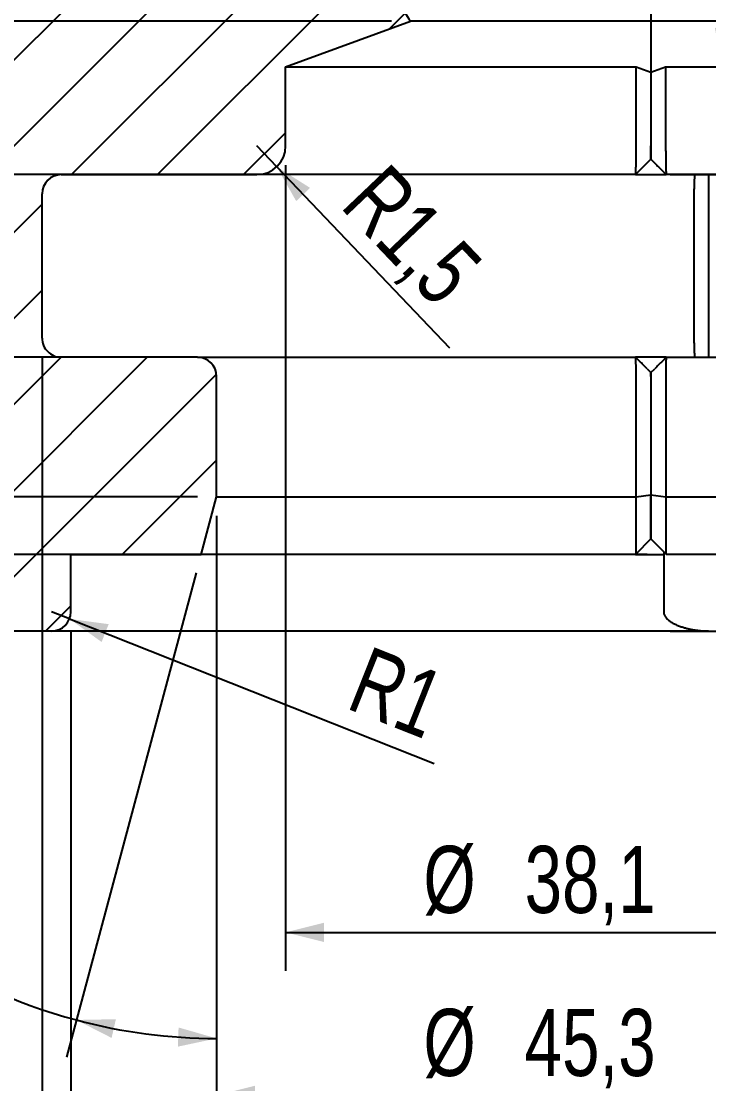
# Model space of a CAD drawing. Header units: millimetres. Extents: x 8 to 586, y 8 to 412.
# Drawn here: x 262.6 to 298.4, y 289.6 to 345 of the extents above; entities that cross this region are included whole.
import ezdxf

# ---------------------------------------------------------------- set-up
doc = ezdxf.new("R2010")
doc.units = ezdxf.units.MM
doc.layers.add('DIMENSIONS', color=2, linetype='Continuous')
doc.layers.add('HATCH', color=3, linetype='Continuous')
doc.layers.add('OUTLINE', color=7, linetype='Continuous', lineweight=25)
doc.styles.add('SLDTEXTSTYLE1', font='TXT', dxfattribs={"width": 0.75})
doc.dimstyles.new('SLDDIMSTYLE11', dxfattribs={"dimtxt": 3.5, "dimasz": 2, "dimexe": 0, "dimexo": 0.0625, "dimgap": 0.875, "dimtad": 1, "dimrnd": 1e-09, "dimzin": 12, "dimdsep": 46, "dimtxsty": 'SLDTEXTSTYLE1', "dimsah": 1, "dimcen": 0.09, "dimadec": 0, "dimazin": 3, "dimtol": 1, "dimtp": 0.03, "dimtfac": 1, "dimtofl": 0, "dimtmove": 0, "dimatfit": 3, "dimfxl": 0, "dimfrac": 2, "dimtolj": 1, "dimarcsym": 0})
doc.dimstyles.new('SLDDIMSTYLE12', dxfattribs={"dimtxt": 3.5, "dimasz": 1, "dimexe": 0, "dimexo": 0.0625, "dimgap": 0.875, "dimtad": 1, "dimrnd": 1e-09, "dimzin": 12, "dimdsep": 46, "dimtxsty": 'SLDTEXTSTYLE1', "dimblk1": 'DOT', "dimsah": 1, "dimcen": 0.09, "dimadec": 0, "dimazin": 3, "dimtfac": 1, "dimtmove": 0, "dimatfit": 0, "dimldrblk": 'DOT', "dimfxl": 0, "dimfrac": 2, "dimtolj": 1, "dimtzin": 12, "dimarcsym": 0})
doc.dimstyles.new('SLDDIMSTYLE13', dxfattribs={"dimtxt": 3.5, "dimasz": 2, "dimexe": 0, "dimexo": 0.0625, "dimgap": 0.875, "dimtad": 1, "dimdec": 1, "dimrnd": 1e-09, "dimzin": 12, "dimdsep": 46, "dimtxsty": 'SLDTEXTSTYLE1', "dimsah": 1, "dimcen": 0.09, "dimadec": 0, "dimazin": 3, "dimtol": 1, "dimtp": 0.05, "dimtm": 0.05, "dimtfac": 1, "dimtofl": 0, "dimtmove": 0, "dimatfit": 3, "dimfxl": 0, "dimfrac": 2, "dimtolj": 1, "dimarcsym": 0})
doc.dimstyles.new('SLDDIMSTYLE14', dxfattribs={"dimtxt": 3.5, "dimasz": 2, "dimexe": 0, "dimexo": 0.0625, "dimgap": 0.875, "dimtad": 1, "dimdec": 1, "dimrnd": 1e-09, "dimzin": 12, "dimdsep": 46, "dimtxsty": 'SLDTEXTSTYLE1', "dimsah": 1, "dimcen": 0.09, "dimadec": 0, "dimazin": 3, "dimtol": 1, "dimtp": 0.03, "dimtfac": 1, "dimtofl": 0, "dimtmove": 0, "dimatfit": 3, "dimfxl": 0, "dimfrac": 2, "dimtolj": 1, "dimarcsym": 0})
doc.dimstyles.new('SLDDIMSTYLE15', dxfattribs={"dimtxt": 3.5, "dimasz": 2, "dimexe": 0, "dimexo": 0.0625, "dimgap": 0.875, "dimtad": 1, "dimrnd": 1e-09, "dimzin": 12, "dimdsep": 46, "dimtxsty": 'SLDTEXTSTYLE1', "dimblk2": 'DOT', "dimsah": 1, "dimcen": 0.09, "dimadec": 0, "dimazin": 3, "dimtfac": 1, "dimtmove": 0, "dimatfit": 0, "dimfxl": 0, "dimfrac": 2, "dimtolj": 1, "dimtzin": 12, "dimarcsym": 0})
doc.dimstyles.new('SLDDIMSTYLE16', dxfattribs={"dimtxt": 3.5, "dimasz": 2, "dimexe": 0, "dimexo": 0.0625, "dimgap": 0.875, "dimtad": 1, "dimdec": 1, "dimrnd": 1e-09, "dimzin": 12, "dimdsep": 46, "dimtxsty": 'SLDTEXTSTYLE1', "dimsah": 1, "dimcen": 0.09, "dimadec": 0, "dimazin": 3, "dimtfac": 1, "dimtofl": 0, "dimtmove": 0, "dimatfit": 3, "dimfxl": 0, "dimfrac": 2, "dimtolj": 1, "dimtzin": 12, "dimarcsym": 0})
doc.dimstyles.new('SLDDIMSTYLE17', dxfattribs={"dimtxt": 3.5, "dimasz": 2, "dimexe": 0, "dimexo": 0.0625, "dimgap": 0.875, "dimtad": 1, "dimrnd": 1e-09, "dimzin": 12, "dimdsep": 46, "dimtxsty": 'SLDTEXTSTYLE1', "dimsah": 1, "dimcen": 0.09, "dimadec": 0, "dimazin": 3, "dimtol": 1, "dimtm": 0.05, "dimtfac": 1, "dimtofl": 0, "dimtmove": 0, "dimatfit": 3, "dimfxl": 0, "dimfrac": 2, "dimtolj": 1, "dimarcsym": 0})
doc.dimstyles.new('SLDDIMSTYLE18', dxfattribs={"dimtxt": 3.5, "dimasz": 2, "dimexe": 0, "dimexo": 0.0625, "dimgap": 0.875, "dimtad": 1, "dimrnd": 1e-09, "dimzin": 12, "dimdsep": 46, "dimtxsty": 'SLDTEXTSTYLE1', "dimsah": 1, "dimcen": 0, "dimadec": 0, "dimazin": 3, "dimtfac": 1, "dimtofl": 0, "dimtmove": 0, "dimatfit": 3, "dimfxl": 0, "dimfrac": 2, "dimtolj": 1, "dimtzin": 12, "dimarcsym": 0})
doc.dimstyles.new('SLDDIMSTYLE2', dxfattribs={"dimtxt": 3.5, "dimasz": 2, "dimexe": 0, "dimexo": 0.0625, "dimgap": 0.875, "dimtad": 1, "dimdec": 1, "dimrnd": 1e-09, "dimzin": 12, "dimdsep": 46, "dimtxsty": 'SLDTEXTSTYLE1', "dimsah": 1, "dimcen": 0.09, "dimadec": 0, "dimazin": 3, "dimtfac": 1, "dimtdec": 1, "dimtofl": 0, "dimtmove": 0, "dimatfit": 3, "dimfxl": 0, "dimfrac": 2, "dimtolj": 1, "dimtzin": 12, "dimarcsym": 0})
doc.dimstyles.new('SLDDIMSTYLE6', dxfattribs={"dimtxt": 3.5, "dimasz": 2, "dimexe": 0, "dimexo": 0.0625, "dimgap": 0.875, "dimtad": 1, "dimdec": 4, "dimzin": 12, "dimdsep": 46, "dimtxsty": 'SLDTEXTSTYLE1', "dimsah": 1, "dimcen": 0.09, "dimazin": 3, "dimtfac": 1, "dimtofl": 0, "dimtmove": 0, "dimatfit": 3, "dimfxl": 0, "dimfrac": 2, "dimtolj": 1, "dimtzin": 12, "dimarcsym": 0})

# ---------------------------------------------------------------- blocks, each defined once
blk = doc.blocks.new('_D_12')
at = {"layer": 'DIMENSIONS'}
for p, q in [((294.4029050064756, 337.0265909954416), (234.500493148147, 337.0265909954416)), ((236.500493148147, 337.0265909954416), (236.500493148147, 327.5065909954416)), ((264.641033174937, 327.5065909954416), (234.500493148147, 327.5065909954416)), ((236.500493148147, 327.5065909954416), (236.500493148147, 303.9771874309426))]:
    blk.add_line(p, q, dxfattribs=at)
for points in [[(236.500493148147, 337.0265909954416), (236.000493148147, 335.0265909954416), (237.000493148147, 335.0265909954416)], [(236.500493148147, 327.5065909954416), (237.000493148147, 329.5065909954416), (236.000493148147, 329.5065909954416)]]:
    blk.add_solid(points, dxfattribs=at)
at = {"layer": 'DIMENSIONS', "attachment_point": 1, "rotation": 90.00000000000041, "style": 'SLDTEXTSTYLE1'}
for s, insert, char_height in [('0,03', (229.0344828130501, 317.5517555931516), 2.5), ('0', (233.0006018812123, 317.5517555931517), 2.5), ('+', (229.0344828130502, 315.5335813049721), 2.5), ('9,52', (231.9887562335682, 305.5646874309428), 3.5)]:
    blk.add_mtext(s, dxfattribs=dict(at, insert=insert, char_height=char_height))
blk = doc.blocks.new('_Dot')
at = {"color": 0, "linetype": 'ByBlock', "lineweight": -2}
blk.add_line((-0.5, 0), (-1, 0), dxfattribs=at)
at = {"color": 0, "linetype": 'ByBlock', "const_width": 0.5}
blk.add_lwpolyline([(-0.25, 0, 1), (0.25, 0, 1)], format="xyb", close=True, dxfattribs=at)
blk = doc.blocks.new('_D_13')
at = {"layer": 'DIMENSIONS'}
for p, q in [((244.500493148147, 317.2265909954416), (244.500493148147, 321.2265909954416)), ((294.4029050064756, 317.2265909954416), (242.500493148147, 317.2265909954416)), ((244.500493148147, 317.2265909954416), (244.500493148147, 313.2265909954416)), ((294.4029050064756, 313.2265909954416), (242.500493148147, 313.2265909954416)), ((244.500493148147, 313.2265909954416), (244.500493148147, 309.2265909954416))]:
    blk.add_line(p, q, dxfattribs=at)
blk.add_solid([(244.500493148147, 313.2265909954416), (244.000493148147, 311.2265909954416), (245.000493148147, 311.2265909954416)], dxfattribs=at)
at = {"layer": 'DIMENSIONS', "rotation": 270.0000000000004}
blk.add_blockref('_Dot', (244.500493148147, 317.2265909954416, -30.25000000000068), dxfattribs=at)
at = {"layer": 'DIMENSIONS', "insert": (239.988756233568, 313.9347376736126), "char_height": 3.5, "attachment_point": 1, "rotation": 90.00000000000041, "style": 'SLDTEXTSTYLE1'}
blk.add_mtext('4', dxfattribs=at)
blk = doc.blocks.new('_D_14')
at = {"layer": 'DIMENSIONS'}
for p, q in [((296.4029050064759, 337.0265909954416), (350.4721497392954, 337.0265909954416)), ((348.4721497392954, 337.0265909954416), (348.4721497392954, 313.2265909954416)), ((296.4029050064768, 313.2265909954416), (350.4721497392954, 313.2265909954416))]:
    blk.add_line(p, q, dxfattribs=at)
for points in [[(348.4721497392954, 337.0265909954416), (347.9721497392954, 335.0265909954416), (348.9721497392954, 335.0265909954416)], [(348.4721497392954, 313.2265909954416), (348.9721497392954, 315.2265909954416), (347.9721497392954, 315.2265909954416)]]:
    blk.add_solid(points, dxfattribs=at)
at = {"layer": 'DIMENSIONS', "attachment_point": 1, "rotation": 90.00000000000041, "style": 'SLDTEXTSTYLE1'}
for s, insert, char_height in [('±0,05', (344.9722584723607, 326.3334296494539), 2.5), ('23,8', (343.9604128247166, 315.9949067849154), 3.5)]:
    blk.add_mtext(s, dxfattribs=dict(at, insert=insert, char_height=char_height))
blk = doc.blocks.new('_D_15')
at = {"layer": 'DIMENSIONS'}
for p, q in [((272.7529050064758, 319.2265909954416), (272.7529050064758, 289.9817669845234)), ((271.6902383840799, 316.2606651691525), (264.9249685366761, 291.0123343717279))]:
    blk.add_line(p, q, dxfattribs=at)
for radius, start, end in [(28.24482401091822, 214.2605817291945, 255.0000000000008), (28.24482401091819, 255.0000000000008, 270.0000000000008)]:
    blk.add_arc((272.7529050064758, 320.2265909954416), radius, start, end, dxfattribs=at)
for points in [[(265.4426066268812, 292.9441860243061), (267.2792825613906, 292.0079053443849), (267.5038057125877, 292.9823740994389)], [(272.7529050064758, 291.9817669845234), (270.7718233776085, 292.5521314116792), (270.7364850152844, 291.5527560066645)]]:
    blk.add_solid(points, dxfattribs=at)
at = {"layer": 'DIMENSIONS', "insert": (253.3609253361511, 306.0988530478186), "char_height": 3.5, "attachment_point": 1, "rotation": 314.50836555574904, "style": 'SLDTEXTSTYLE1'}
blk.add_mtext('15°', dxfattribs=at)
blk = doc.blocks.new('_D_16')
at = {"layer": 'DIMENSIONS'}
for p, q in [((276.3529050064757, 337.5265909954416), (276.3529050064757, 295.5118741256862)), ((314.4529050064757, 337.5265909954416), (314.4529050064756, 295.5118741256862)), ((276.3529050064757, 297.5118741256862), (314.4529050064756, 297.5118741256862))]:
    blk.add_line(p, q, dxfattribs=at)
for points in [[(276.3529050064757, 297.5118741256862), (278.3529050064757, 297.0118741256862), (278.3529050064757, 298.0118741256862)], [(314.4529050064756, 297.5118741256862), (312.4529050064756, 298.0118741256862), (312.4529050064756, 297.0118741256862)]]:
    blk.add_solid(points, dxfattribs=at)
at = {"layer": 'DIMENSIONS', "attachment_point": 1, "style": 'SLDTEXTSTYLE1'}
for s, insert, char_height in [('0,03', (300.8031845578168, 304.9778844607831), 2.5), ('+', (298.7850102696373, 304.9778844607831), 2.5), ('%%c', (283.5378144111386, 302.0236112148881), 3.5), ('38,1', (288.816116395608, 302.0236110402652), 3.5), ('0', (300.8031845578168, 301.0117653926209), 2.5)]:
    blk.add_mtext(s, dxfattribs=dict(at, insert=insert, char_height=char_height))
blk = doc.blocks.new('_D_17')
at = {"layer": 'DIMENSIONS'}
for p, q in [((272.7529050064758, 319.2265909954416), (272.7529050064758, 287.0118741256907)), ((318.0529050064758, 319.2265909954416), (318.0529050064758, 287.0118741256907)), ((272.7529050064758, 289.0118741256907), (318.0529050064758, 289.0118741256907))]:
    blk.add_line(p, q, dxfattribs=at)
for points in [[(272.7529050064758, 289.0118741256907), (274.7529050064758, 288.5118741256907), (274.7529050064758, 289.5118741256907)], [(318.0529050064758, 289.0118741256907), (316.0529050064758, 289.5118741256907), (316.0529050064758, 288.5118741256907)]]:
    blk.add_solid(points, dxfattribs=at)
at = {"layer": 'DIMENSIONS', "attachment_point": 1, "style": 'SLDTEXTSTYLE1'}
for s, insert, char_height in [('0,03', (300.8031845578131, 296.4778844607876), 2.5), ('+', (298.7850102696336, 296.4778844607876), 2.5), ('%%c', (283.5378144111349, 293.5236112148926), 3.5), ('45,3', (288.8161163956043, 293.5236110402697), 3.5), ('0', (300.8031845578131, 292.5117653926255), 2.5)]:
    blk.add_mtext(s, dxfattribs=dict(at, insert=insert, char_height=char_height))
blk = doc.blocks.new('_D_18')
at = {"layer": 'DIMENSIONS'}
for p, q in [((265.1529050064757, 313.2265909954416), (265.1529050064757, 279.0118741256907)), ((325.6529050064757, 313.2265909954416), (325.6529050064758, 279.0118741256908)), ((265.1529050064757, 281.0118741256907), (325.6529050064758, 281.0118741256908))]:
    blk.add_line(p, q, dxfattribs=at)
for points in [[(265.1529050064757, 281.0118741256907), (267.1529050064757, 280.5118741256907), (267.1529050064757, 281.5118741256907)], [(325.6529050064758, 281.0118741256908), (323.6529050064758, 281.5118741256908), (323.6529050064758, 280.5118741256908)]]:
    blk.add_solid(points, dxfattribs=at)
at = {"layer": 'DIMENSIONS', "char_height": 3.5, "attachment_point": 1, "style": 'SLDTEXTSTYLE1'}
for s, insert in [('%%c', (288.2394951704101, 285.5236112148927)), ('60,5', (293.5177971548795, 285.5236110402697))]:
    blk.add_mtext(s, dxfattribs=dict(at, insert=insert))
blk = doc.blocks.new('_D_19')
at = {"layer": 'DIMENSIONS'}
for p, q in [((263.6529050064757, 327.5065909954416), (263.6529050064757, 271.0118741256907)), ((327.1529050064757, 327.5065909954416), (327.1529050064757, 271.0118741256907)), ((263.6529050064757, 273.0118741256907), (327.1529050064757, 273.0118741256907))]:
    blk.add_line(p, q, dxfattribs=at)
for points in [[(263.6529050064757, 273.0118741256907), (265.6529050064757, 272.5118741256907), (265.6529050064757, 273.5118741256907)], [(327.1529050064757, 273.0118741256907), (325.1529050064757, 273.5118741256907), (325.1529050064757, 272.5118741256907)]]:
    blk.add_solid(points, dxfattribs=at)
at = {"layer": 'DIMENSIONS', "char_height": 3.5, "attachment_point": 1, "style": 'SLDTEXTSTYLE1'}
for s, insert in [('%%c', (288.2394951704101, 277.5236112148926)), ('63,5', (293.5177971548795, 277.5236110402696))]:
    blk.add_mtext(s, dxfattribs=dict(at, insert=insert))
blk = doc.blocks.new('_D_20')
at = {"layer": 'DIMENSIONS'}
blk.add_line((307.0001090476177, 345.3686111387673), (298.1543544104837, 348.5882025263063), dxfattribs=at)
for radius, start, end in [(15.3445552678287, 123.669023512665, 160.0000000000001), (15.34455526782875, 160.0000000000001, 180)]:
    blk.add_arc((314.4529050064757, 342.6560152476835), radius, start, end, dxfattribs=at)
for points in [[(300.0337396520555, 347.9041622396549), (298.9929078457449, 346.1246484996202), (299.9527768770919, 345.8441998543017)], [(299.108349738647, 342.6560152476835), (299.7368182467393, 344.6194376001936), (298.7389173151943, 344.6841966213535)]]:
    blk.add_solid(points, dxfattribs=at)
at = {"layer": 'DIMENSIONS', "insert": (296.6270693285224, 352.0843954661676), "char_height": 3.5, "attachment_point": 1, "rotation": 52.075457456324095, "style": 'SLDTEXTSTYLE1'}
blk.add_mtext('20°', dxfattribs=at)
blk = doc.blocks.new('_D_21')
at = {"layer": 'DIMENSIONS'}
for p, q in [((244.5004931481471, 320.2265909954416), (244.5004931481471, 324.2265909954416)), ((271.7529050064758, 320.2265909954416), (242.5004931481471, 320.2265909954416)), ((244.5004931481471, 320.2265909954416), (244.5004931481471, 317.2265909954416)), ((295.2029050064756, 317.2265909954416), (242.5004931481471, 317.2265909954416)), ((244.5004931481471, 317.2265909954416), (244.5004931481471, 313.2265909954416))]:
    blk.add_line(p, q, dxfattribs=at)
blk.add_solid([(244.5004931481471, 320.2265909954416), (245.0004931481471, 322.2265909954416), (244.0004931481471, 322.2265909954416)], dxfattribs=at)
at = {"layer": 'DIMENSIONS', "rotation": 90.0000000000004}
blk.add_blockref('_Dot', (244.5004931481471, 317.2265909954416, -2.175721977484092), dxfattribs=at)
at = {"layer": 'DIMENSIONS', "insert": (239.9887562335683, 317.4347376736123), "char_height": 3.5, "attachment_point": 1, "rotation": 90.00000000000041, "style": 'SLDTEXTSTYLE1'}
blk.add_mtext('3', dxfattribs=at)
blk = doc.blocks.new('_D_22')
at = {"layer": 'DIMENSIONS'}
for p, q in [((281.8660083445478, 345.0265909954416), (234.4325852887732, 345.0265909954416)), ((236.4325852887732, 337.0265909954416), (236.4325852887732, 345.0265909954416)), ((263.6529050064757, 337.0265909954416), (234.4325852887732, 337.0265909954416))]:
    blk.add_line(p, q, dxfattribs=at)
for points in [[(236.4325852887732, 345.0265909954416), (235.9325852887732, 343.0265909954416), (236.9325852887732, 343.0265909954416)], [(236.4325852887732, 337.0265909954416), (236.9325852887732, 339.0265909954416), (235.9325852887732, 339.0265909954416)]]:
    blk.add_solid(points, dxfattribs=at)
at = {"layer": 'DIMENSIONS', "insert": (231.9208483741943, 339.7347376736124), "char_height": 3.5, "attachment_point": 1, "rotation": 90, "style": 'SLDTEXTSTYLE1'}
blk.add_mtext('8', dxfattribs=at)
blk = doc.blocks.new('_D_23')
at = {"layer": 'DIMENSIONS'}
for p, q in [((273.9029050064757, 364.0265909954416), (240.9029050064756, 364.0265909954416)), ((242.9029050064756, 345.0265909954416), (242.9029050064756, 364.0265909954416)), ((281.8660083445478, 345.0265909954416), (240.9029050064756, 345.0265909954416))]:
    blk.add_line(p, q, dxfattribs=at)
for points in [[(242.9029050064756, 364.0265909954416), (242.4029050064756, 362.0265909954416), (243.4029050064756, 362.0265909954416)], [(242.9029050064756, 345.0265909954416), (243.4029050064756, 347.0265909954416), (242.4029050064756, 347.0265909954416)]]:
    blk.add_solid(points, dxfattribs=at)
at = {"layer": 'DIMENSIONS', "attachment_point": 1, "rotation": 89.99999999999999, "style": 'SLDTEXTSTYLE1'}
for s, insert, char_height in [('0,05', (239.4030137395409, 355.3490154993243), 2.5), ('0', (235.4368946713787, 355.3490154993243), 2.5), ('-', (239.4030137395409, 353.7873330144236), 2.5), ('19', (238.3911680918967, 347.2393554475556), 3.5)]:
    blk.add_mtext(s, dxfattribs=dict(at, insert=insert, char_height=char_height))
blk = doc.blocks.new('_D_24')
at = {"layer": 'DIMENSIONS'}
for p, q in [((281.8660083445478, 345.0265909954416), (224.9029050064755, 345.0265909954416)), ((226.9029050064755, 327.5065909954416), (226.9029050064755, 345.0265909954416)), ((263.6529050064757, 327.5065909954416), (224.9029050064755, 327.5065909954416)), ((226.9029050064755, 327.5065909954416), (226.9029050064755, 304.09223811526))]:
    blk.add_line(p, q, dxfattribs=at)
for points in [[(226.9029050064755, 345.0265909954416), (226.4029050064755, 343.0265909954416), (227.4029050064755, 343.0265909954416)], [(226.9029050064755, 327.5065909954416), (227.4029050064755, 329.5065909954416), (226.4029050064755, 329.5065909954416)]]:
    blk.add_solid(points, dxfattribs=at)
at = {"layer": 'DIMENSIONS', "attachment_point": 1, "rotation": 90, "style": 'SLDTEXTSTYLE1'}
for s, insert, char_height in [('0,03', (219.4368946713786, 320.2542092110322), 2.5), ('0', (223.4030137395408, 320.2542092110322), 2.5), ('+', (219.4368946713786, 318.2360349228527), 2.5), ('17,52', (222.3911680918966, 305.67973811526), 3.5)]:
    blk.add_mtext(s, dxfattribs=dict(at, insert=insert, char_height=char_height))
blk = doc.blocks.new('_D_25')
at = {"layer": 'DIMENSIONS'}
for q in [(264.1529050064757, 314.2265909954416), (284.1074154027974, 306.3169249213102)]:
    blk.add_line((265.0825360510299, 313.8580993116805), q, dxfattribs=at)
blk.add_solid([(265.0825360510299, 313.8580993116805), (266.7575522982577, 312.6563004218811), (267.1260439820188, 313.5859314664353)], dxfattribs=at)
at = {"layer": 'DIMENSIONS', "insert": (280.7204024749119, 312.4811527545449), "char_height": 3.5, "attachment_point": 1, "rotation": 338.3773744479472, "style": 'SLDTEXTSTYLE1'}
blk.add_mtext('R1', dxfattribs=at)
blk = doc.blocks.new('_D_26')
at = {"layer": 'DIMENSIONS'}
for q in [(274.8529050064757, 338.5265909954416), (284.8905814553083, 327.9901035541921)]:
    blk.add_line((275.8875459329335, 337.4405347568892), q, dxfattribs=at)
blk.add_solid([(275.8875459329335, 337.4405347568892), (276.9050484220264, 335.6475794633334), (277.6290859143947, 336.3373400809719)], dxfattribs=at)
at = {"layer": 'DIMENSIONS', "insert": (281.673028998226, 337.7685546751628), "char_height": 3.5, "attachment_point": 1, "rotation": 313.6111626667603, "style": 'SLDTEXTSTYLE1'}
blk.add_mtext('R1,5', dxfattribs=at)

msp = doc.modelspace()

# ---------------------------------------------------------------- hatches: boundary and pattern name
at = {"layer": 'HATCH'}
h = msp.add_hatch(dxfattribs=at)
h.set_pattern_fill('ANSI31', color=256, angle=2.8e-322, style=0)
h.set_pattern_definition([(45, (0, 0), (-2.245064030267288, 2.245064030267288), [])])
edge = h.paths.add_edge_path(flags=0)
edge.add_line((253.4029050064757, 331.1765909954416), (253.4029050064757, 323.7265909954416))
edge.add_arc((254.4029050064757, 323.7265909954416), 1, 180, 270.0000000000008)
edge.add_line((254.4029050064757, 322.7265909954416), (257.7029050064758, 322.7265909954416))
edge.add_line((257.7029050064758, 322.7265909954416), (257.7029050064758, 314.2265909954416))
edge.add_arc((258.7029050064758, 314.2265909954416), 1, 180, 270.0000000000008)
edge.add_line((258.7029050064758, 313.2265909954416), (264.1529050064757, 313.2265909954416))
edge.add_arc((264.1529050064757, 314.2265909954416), 1, 270.0000000000008, 360.0000000000008)
edge.add_line((265.1529050064757, 314.2265909954416), (265.1529050064757, 317.2265909954416))
edge.add_line((265.1529050064757, 317.2265909954416), (271.9490574291823, 317.2265909954416))
edge.add_line((271.9490574291823, 317.2265909954416), (272.7529050064758, 320.2265909954416))
edge.add_line((272.7529050064758, 320.2265909954416), (272.7529050064758, 326.5065909954416))
edge.add_arc((271.7529050064758, 326.5065909954416), 1, 0, 90)
edge.add_line((271.7529050064758, 327.5065909954416), (264.6529050064757, 327.5065909954416))
edge.add_arc((264.6529050064757, 328.5065909954416), 1, 180, 270, ccw=False)
edge.add_line((263.6529050064757, 328.5065909954416), (263.6529050064757, 336.0265909954416))
edge.add_arc((264.6529050064757, 336.0265909954416), 1, 89.9999999999992, 180, ccw=False)
edge.add_line((264.6529050064757, 337.0265909954416), (274.8529050064757, 337.0265909954416))
edge.add_arc((274.8529050064757, 338.5265909954416), 1.5, 270.0000000000008, 360.0000000000008)
edge.add_line((276.3529050064757, 338.5265909954416), (276.3529050064757, 342.6560152476835))
edge.add_line((276.3529050064757, 342.6560152476835), (282.8660083445478, 345.0265909954416))
edge.add_arc((286.1029050064757, 347.3765909954416), 3.999999999999998, 180, 215.9798005974737, ccw=False)
edge.add_line((282.1029050064757, 347.3765909954416), (282.1029050064757, 347.612904904327))
edge.add_arc((282.6029050064757, 347.612904904327), 0.4999999999999989, 127.11726346717569, 180, ccw=False)
edge.add_arc((280.8529050064757, 349.9253711202963), 2.4, 307.1172634671813, 383.4555883986677)
edge.add_arc((305.9888123374731, 360.8316153247654), 25.00000000000001, 182.005822579353, 203.455588398666, ccw=False)
edge.add_arc((283.0029050064757, 360.0265909954416), 2.000000000000005, 113.13239639929671, 182.0058225793539, ccw=False)
edge.add_arc((281.9029050064757, 362.6014696333584), 0.7999999999999988, 293.1323963992969, 360.0000000000008)
edge.add_line((282.7029050064757, 362.6014696333584), (282.7029050064757, 364.0265909954416))
edge.add_line((282.7029050064757, 364.0265909954416), (274.9029050064757, 364.0265909954416))
edge.add_line((274.9029050064757, 364.0265909954416), (271.8029050064757, 360.9265909954416))
edge.add_line((271.8029050064757, 360.9265909954416), (251.9029050064757, 360.9265909954416))
edge.add_arc((251.9029050064757, 359.9265909954416), 1, 90, 180)
edge.add_line((250.9029050064757, 359.9265909954416), (250.9029050064757, 356.8299230951206))
edge.add_arc((251.9029050064757, 356.8299230951206), 1, 180, 240.0000000000019)
edge.add_line((251.4029050064757, 355.9638976913362), (257.7029050064758, 352.3265909954416))
edge.add_line((257.7029050064758, 352.3265909954416), (257.7029050064758, 332.1765909954416))
edge.add_line((257.7029050064758, 332.1765909954416), (254.4029050064757, 332.1765909954416))
edge.add_arc((254.4029050064757, 331.1765909954416), 1, 90, 180)

# ---------------------------------------------------------------- linework, layer by layer
at = {"layer": 'OUTLINE'}
for p, q in [((295.4029050064757, 347.3765909954416), (295.4029050064757, 345.0265909954416)), ((276.3529050064757, 342.6560152476835), (282.8660083445478, 345.0265909954416)), ((295.4029050064757, 345.0265909954416), (282.8660083445478, 345.0265909954416)), ((295.4029050064757, 345.0265909954416), (295.4029050064757, 342.3707089750498)), ((307.9398016684037, 345.0265909954416), (295.4029050064757, 345.0265909954416)), ((276.3529050064757, 342.6560152476835), (294.6351468200778, 342.6560152476835)), ((276.3529050064757, 338.5265909954416), (276.3529050064757, 342.6560152476835)), ((294.6351468200778, 338.5265909954416), (294.6351468200778, 342.6560152476835)), ((294.6351468200778, 342.6560152476835), (295.4029050064757, 342.3707089750498)), ((295.4029050064757, 342.3707089750498), (296.1706631928737, 342.6560152476835)), ((296.1706631928737, 342.6560152476835), (296.1706631928737, 338.5265909954416)), ((296.1706631928737, 342.6560152476835), (314.4529050064758, 342.6560152476835)), ((295.4029050064757, 342.3707089750498), (295.4029050064757, 338.5265909954416)), ((264.6529050064757, 337.0265909954416), (274.8529050064757, 337.0265909954416)), ((294.6029050064757, 337.0265909954416), (274.8529050064757, 337.0265909954416)), ((294.6029050064757, 337.0265909954416), (296.2029050064758, 337.0265909954416)), ((315.9529050064758, 337.0265909954416), (296.2029050064757, 337.0265909954416)), ((297.7074146251866, 337.0112019711126), (297.7226515316345, 337.0265909954416)), ((263.6529050064757, 328.5065909954416), (263.6529050064757, 336.0265909954416)), ((297.6643174410066, 328.5065909954416), (297.6643174410066, 336.0265909954416)), ((298.4029050064757, 336.0265909954416), (298.4029050064757, 328.5065909954416)), ((271.7529050064758, 327.5065909954416), (264.6529050064757, 327.5065909954416)), ((271.7529050064758, 327.5065909954416), (294.6029050064757, 327.5065909954416)), ((296.2029050064758, 327.5065909954416), (294.6029050064757, 327.5065909954416)), ((296.2029050064758, 327.5065909954416), (319.0529050064758, 327.5065909954416)), ((297.7226515316345, 327.5065909954416), (297.7074146251866, 327.5219800197705)), ((272.7529050064758, 320.2265909954416), (272.7529050064758, 326.5065909954416)), ((294.63019711735, 320.2300618311001), (294.63019711735, 326.5065909954416)), ((295.2016241402466, 326.9078718616707), (295.4029050064757, 326.7065909954416)), ((295.4029050064757, 326.7065909954416), (295.6028502465009, 326.9065362354667)), ((295.4029050064757, 326.5065909954416), (295.4029050064757, 320.3319129935115)), ((296.1756128956015, 326.5065909954416), (296.1756128956015, 320.2300618311002)), ((294.63019711735, 320.2300618311001), (295.4029050065378, 320.3319129925363)), ((295.4029050064757, 320.3319129934455), (295.4029050064757, 318.026590995397)), ((295.4029050064757, 318.026590995397), (295.4029050064757, 320.3319129934456)), ((295.4029050064137, 320.3319129925363), (296.1756128956015, 320.2300618311002)), ((271.9490574291824, 317.2265909954416), (272.7529050064758, 320.2265909954416)), ((272.7529050064758, 320.2265909954416), (294.6292978419658, 320.2265909954416)), ((294.6284293229381, 317.2521153119578), (294.6292978418124, 320.2265909954446)), ((294.6292978419658, 320.2265909953612), (294.63019711735, 320.2300618311001)), ((296.1756128956015, 320.2300618311002), (296.1765121709858, 320.2265909953612)), ((296.1765121709858, 320.2265909954416), (318.0529050064758, 320.2265909954416)), ((296.1765121711391, 320.2265909954447), (296.1773806900134, 317.2521153119578)), ((294.628429322944, 317.2521153119099), (295.4029050064625, 318.0265909954284)), ((295.402905006489, 318.0265909954284), (296.1773806900075, 317.2521153119099)), ((265.1529050064757, 317.2265909954416), (271.9490574291824, 317.2265909954416)), ((265.1529050064757, 314.2265909954416), (265.1529050064757, 317.2265909954416)), ((294.6029050064757, 317.2265909954416), (271.9490574291824, 317.2265909954416)), ((294.6029050064757, 317.2265909954416), (294.628429322966, 317.2521153119318)), ((294.6029050064757, 317.2265909954416), (296.0695874646941, 317.2265909954416)), ((296.0695874646942, 317.3599085372232), (296.0695874646942, 314.2265909954416)), ((296.0695874646941, 317.2265909954416), (296.0695874646942, 314.2265909954416)), ((296.1773806899856, 317.2521153119318), (296.2029050064758, 317.2265909954416)), ((318.8567525837691, 317.2265909954416), (296.2029050064757, 317.2265909954416)), ((264.1529050064757, 313.2265909954416), (258.7029050064758, 313.2265909954416)), ((298.4029050064757, 313.2265909954416), (264.1529050064757, 313.2265909954416)), ((298.4029050064757, 313.2265909954416), (298.4029050064757, 313.2266847410364))]:
    msp.add_line(p, q, dxfattribs=at)
at = {"layer": 'OUTLINE', "flags": 128}
msp.add_lwpolyline([(294.6035537486031, 337.0269160249142), (295.0028800135303, 337.4264556785962), (295.4024130165768, 337.8260990055426)], dxfattribs=at)
at = {"layer": 'OUTLINE'}
for centre, radius, start, end in [((286.1029050064757, 347.3765909954416), 4, 180, 215.9798005974745), ((274.8529050064757, 338.5265909954416), 1.5, 270.0000000000008, 0), ((264.6529050064757, 336.0265909954416), 1, 90, 180), ((264.6529050064757, 328.5065909954416), 1, 180, 270.0000000000008), ((271.7529050064758, 326.5065909954416), 1, 0, 90), ((264.1529050064757, 314.2265909954416), 1, 270.0000000000008, 4.969616689786745e-14)]:
    msp.add_arc(centre, radius, start, end, dxfattribs=at)
for points, knots in [([(294.6035563964613, 337.0280464129013), (294.604311557239, 337.0290921046175), (294.6059229111274, 337.0313233902758), (294.6082802833017, 337.0473815842963), (294.6103868081266, 337.0685482401094), (294.6120646986507, 337.0907761697512), (294.6131074880096, 337.1071152170431), (294.6137292318923, 337.1177267602968), (294.6140104118497, 337.1226685632191), (294.6142749740455, 337.1274444769029), (294.6145231482374, 337.1320338231342), (294.6147550820725, 337.1364173745298), (294.6156122115088, 337.1529162211084), (294.6170584986315, 337.1837851424633), (294.6190201538184, 337.2335494746761), (294.6208400461837, 337.2873057583168), (294.6225162118882, 337.3441542401293), (294.6240507941437, 337.4032603875103), (294.6258101794785, 337.479475942804), (294.6277224921242, 337.5761162154607), (294.6296652329781, 337.6962868093576), (294.6313001317586, 337.8212083450902), (294.6326690511916, 337.9527350100234), (294.6337673601408, 338.0906425767064), (294.6345623471689, 338.2346269701799), (294.6350564551429, 338.3802978439619), (294.6351167779699, 338.4779553754807), (294.6351468200778, 338.5265909954416)], [0, 0, 0, 0, 0.04673997242192859, 0.09973324692726293, 0.1455444009640281, 0.1784758886490177, 0.2063374067963457, 0.212796970310852, 0.2189086726513107, 0.2246725136190716, 0.2300884930299379, 0.2351566107154199, 0.2398768665243725, 0.2862553635633226, 0.3309579375764535, 0.3739845405871779, 0.4153351272891685, 0.4550096552945084, 0.4930080854638099, 0.5587552635941981, 0.6228407235473578, 0.6852645073496811, 0.746026662142843, 0.810267904577078, 0.8740104198636035, 0.9372543904884534, 1, 1, 1, 1]), ([(295.4029050064757, 338.5265909954416), (295.4029050064757, 338.4959547991505), (295.4029050064757, 338.4347148973174), (295.4029050064757, 338.3444154575074), (295.4029050064757, 338.257420480829), (295.4029050064757, 338.1751002978505), (295.4029050064757, 338.0988609179428), (295.4029050064757, 338.0299329929596), (295.4029050064757, 337.9694717127632), (295.4029050064757, 337.9185283367265), (295.4029050064757, 337.8779649168763), (295.4029050064757, 337.848654994876), (295.4029050064757, 337.8300219164047), (295.4029050064757, 337.827733646837), (295.4029050064757, 337.8265909954416)], [0, 0, 0, 0, 0.0835560448529536, 0.1670234756210215, 0.2505619697502579, 0.3336917197231375, 0.4169726825315319, 0.5002259180234461, 0.5834768988282975, 0.6667786803307727, 0.750002501758623, 0.8331835914843161, 0.9166999357688695, 0.9999999999999999, 0.9999999999999999, 0.9999999999999999, 0.9999999999999999]), ([(295.4029050064757, 337.8265909954416), (295.4029050064757, 337.8277595440152), (295.4029050064757, 337.8300955321262), (295.4029050064757, 337.8487082429965), (295.4029050064757, 337.878137457333), (295.4029050064757, 337.9188262283309), (295.4029050064757, 337.9697570147971), (295.4029050064757, 338.0302877238142), (295.4029050064757, 338.0992823400614), (295.4029050064757, 338.1755631841424), (295.4029050064757, 338.2578512650565), (295.4029050064757, 338.3447948168699), (295.4029050064757, 338.4348808483578), (295.4029050064757, 338.4960474202334), (295.4029050064757, 338.5265909954416)], [0, 0, 0, 0, 0.0835482071891131, 0.1670171211591898, 0.2505624065032418, 0.3336880858876179, 0.4169697079341346, 0.500226590963322, 0.5834812873382129, 0.6667821091257702, 0.7500021764840377, 0.8331864405288805, 0.9167015194211917, 1, 1, 1, 1]), ([(296.1706631928737, 338.5265909954416), (296.170682295681, 338.4877947736542), (296.1707206211626, 338.4099588904369), (296.1710341361975, 338.2935466843422), (296.1715389500718, 338.1778398943482), (296.172253253438, 338.0635876455678), (296.1731021821722, 337.9597514086788), (296.1740375858877, 337.8659451508222), (296.1750235745373, 337.7814908343503), (296.1761455401329, 337.6986209224417), (296.1774045088872, 337.6178574624745), (296.1787994919611, 337.5397475108242), (296.1805590912358, 337.4535437694439), (296.1827855607577, 337.3607243605952), (296.1847959739597, 337.2926988950606), (296.1861780159741, 337.2519235102492), (296.1867942396882, 337.2346029429173), (296.1874258999796, 337.2177181318312), (296.1880728689094, 337.2013019972586), (296.188734929769, 337.1853887464018), (296.1894119226643, 337.1700130142867), (296.1901032386693, 337.1552098701439), (296.1909417429055, 337.1383628664649), (296.1920308937522, 337.1181280036194), (296.1934914444111, 337.0942892143854), (296.1953176744186, 337.0696297115396), (296.1975197941246, 337.0474563288748), (296.1998820988532, 337.0313382246895), (296.2014967728243, 337.0290986518523), (296.2022536202721, 337.028048895049)], [0, 0, 0, 0, 0.05005517396853282, 0.100424435574782, 0.1511078802784031, 0.2021056028398647, 0.2534176979102503, 0.2937670405388068, 0.3348546379227685, 0.3766805218712876, 0.4192447232199555, 0.4625472721011804, 0.5065881981878873, 0.5713442864532089, 0.6408144312320091, 0.6550213557536129, 0.6694104094825849, 0.6839815931125562, 0.6987349073355178, 0.7136703528425697, 0.7287879303245812, 0.7440876404727609, 0.7595694839791285, 0.7839131134511412, 0.8154449871630128, 0.8541641529247723, 0.9000694416227415, 0.9531594678382209, 0.9999999999999999, 0.9999999999999999, 0.9999999999999999, 0.9999999999999999]), ([(295.4033764416943, 337.8261195602229), (295.5365631608356, 337.6929046696024), (295.8028856164955, 337.4265258817675), (296.0691497098186, 337.1601023018067), (296.2022562707551, 337.0269160128169)], [0, 0, 0, 0, 0.5000957159665977, 1, 1, 1, 1]), ([(297.7074146820838, 337.0112023456221), (297.6354651686642, 337.015978183779), (297.5005187885407, 337.0249356046245), (297.3653187433184, 337.0260641553684), (297.3022034584221, 337.0265909954416)], [0, 0, 0, 0, 0.5331711258492621, 1, 1, 1, 1]), ([(297.6643174410066, 336.0265909954416), (297.6643835635763, 336.0652177864768), (297.6645161173306, 336.1426516519417), (297.665563696742, 336.2574891536906), (297.6670781397287, 336.3595540766457), (297.6689393330872, 336.4487427010031), (297.6709598412639, 336.5258180375548), (297.6733467871048, 336.5999919997482), (297.6758637300627, 336.6644944472255), (297.6784294277297, 336.7200987230099), (297.6809624297676, 336.7677766496538), (297.6837240932869, 336.8128550488366), (297.686715403519, 336.8548849577128), (297.6904363361601, 336.8994591124236), (297.6951306647989, 336.9440977719683), (297.7009513004768, 336.9856550916383), (297.7052102845101, 337.0024893317326), (297.707414637326, 337.0112023497351)], [0, 0, 0, 0, 0.08275976206954311, 0.1659057900039003, 0.2494541157387632, 0.3107371856758295, 0.3727918929407263, 0.435623731707247, 0.4992378910534853, 0.5472432498517605, 0.5962659394745361, 0.6463076489912815, 0.6973699070564635, 0.7494540910151515, 0.8268836089544087, 0.910398911786549, 1, 1, 1, 1]), ([(298.4029050064757, 337.0265909954416), (298.4029050064757, 336.9976674408418), (298.4029050064757, 336.9168001444299), (298.4029050064757, 336.771207556934), (298.4029050064757, 336.5935526100999), (298.4029050064757, 336.4084019316566), (298.4029050064757, 336.2187850924725), (298.4029050064757, 336.0906597636454), (298.4029050064757, 336.0265909954416)], [0, 0, 0, 0, 0.1002145780531725, 0.2801896966098369, 0.4603722037144981, 0.6399185969135555, 0.8199421444607596, 1, 1, 1, 1]), ([(297.707414637326, 327.5219796411481), (297.7060679306529, 327.5269293520458), (297.7034285523452, 327.5366301724503), (297.6996800147785, 327.5575653982958), (297.6961819394876, 327.5819697751958), (297.6929429675584, 327.6096099110811), (297.6890462337907, 327.6490265191987), (297.6846818516011, 327.7042383209168), (297.6800730954731, 327.7794120940867), (297.6759890494799, 327.8637635366372), (297.6724752577072, 327.956732276702), (297.6695355702379, 328.0577515719353), (297.6672153944249, 328.1644027483181), (297.6655629866724, 328.2756765859353), (297.6645159447476, 328.3905165274863), (297.6643835102414, 328.4679572083414), (297.6643174410066, 328.5065909954416)], [0, 0, 0, 0, 0.05450383069181263, 0.1068207585888144, 0.15695085188309, 0.2048943068932113, 0.2506514682125199, 0.3368321567839681, 0.4202104101379555, 0.5007931321299954, 0.5853904187022839, 0.6686319405084451, 0.7505303364629262, 0.834068500059956, 0.9172197071214337, 1, 1, 1, 1]), ([(298.4029050064757, 328.5065909954416), (298.4029050064757, 328.4426039923112), (298.4029050064757, 328.3146437517241), (298.4029050064757, 328.1250099630413), (298.4029050064757, 327.9399336836996), (298.4029050064757, 327.7622833082485), (298.4029050064757, 327.6166439157748), (298.4029050064757, 327.5356462590864), (298.4029050064757, 327.5065909954416)], [0, 0, 0, 0, 0.1798316978689162, 0.3596247081235026, 0.5396250340369578, 0.719351528533144, 0.8993265279097044, 1, 1, 1, 1]), ([(295.2016624375334, 326.9079101589576), (295.1354789946656, 326.9741171071552), (294.9361145410726, 327.1735523658775), (294.7367917213592, 327.3729923624712), (294.6036385232257, 327.506223838026)], [0, 0, 0, 0, 0.3319721328199662, 1, 1, 1, 1]), ([(294.63019711735, 326.5065909954416), (294.6301565183794, 326.5481257272429), (294.6300745056482, 326.6320287610204), (294.6293988131209, 326.7571418597245), (294.6283899823227, 326.8700407727291), (294.6271289374401, 326.9697009723051), (294.6260473375324, 327.0367595478278), (294.6251819226686, 327.0830240083156), (294.6246321730422, 327.1103900872105), (294.6240548705094, 327.1371836391501), (294.6234504105625, 327.1633645690445), (294.6228194292598, 327.1888921714888), (294.6217844610551, 327.2279814568721), (294.6201878189866, 327.2813517621665), (294.61780724581, 327.346204821444), (294.6151668503057, 327.4018261579425), (294.6123557103951, 327.4464484598462), (294.6094691747661, 327.4790101873224), (294.6065217636469, 327.5006712142376), (294.6045432367025, 327.5035522832148), (294.6036391844156, 327.5048687358438)], [0, 0, 0, 0, 0.08070567302738074, 0.163031046942735, 0.2469760483046569, 0.3110179137120576, 0.3759716202465587, 0.3978337768092915, 0.4197973633861073, 0.4418623806341486, 0.4640288292082524, 0.4862967097613775, 0.5086660229449752, 0.5696689812140019, 0.6401945192386305, 0.7202388392756874, 0.7865386424181989, 0.8581942389657192, 0.9352044090598344, 1, 1, 1, 1]), ([(296.2021714994879, 327.506223846656), (296.0690184294433, 327.372992568968), (295.8692495305903, 327.1731063355704), (295.669441168501, 326.9732269680467), (295.6028121801057, 326.9065743018621)], [0, 0, 0, 0, 0.6665355358568198, 1, 1, 1, 1]), ([(296.2021708343936, 327.5048704606035), (296.2012679278706, 327.5035569703128), (296.1992916001414, 327.5006819359459), (296.1963471823054, 327.4790625749778), (296.1934633308487, 327.446569608939), (296.1912838837987, 327.412000585029), (296.1897058390043, 327.3816537308946), (296.1886261887468, 327.3584302439749), (296.187624004757, 327.3345744428737), (296.1866968114442, 327.3103578477497), (296.1858417227222, 327.2860349042271), (296.1850554019226, 327.2618391714273), (296.1843344486631, 327.2379833373448), (296.1832049722326, 327.19807331461), (296.181740174512, 327.1389680295437), (296.1800859579948, 327.056750470704), (296.1786866224379, 326.9700930270146), (296.1774232945006, 326.8703552052143), (296.1764126619341, 326.7573653836653), (296.1757357318816, 326.632142084648), (296.1756535688925, 326.5481632082725), (296.1756128956015, 326.5065909954416)], [0, 0, 0, 0, 0.06471123288924763, 0.1416432384756622, 0.2132277385439418, 0.2794635175704456, 0.31058423584652, 0.3403662514725529, 0.3688095335126582, 0.395914052481724, 0.4216797803589883, 0.4461066906054023, 0.4691947581858829, 0.490943959598138, 0.5577797731200013, 0.6237028411930199, 0.6887131525033058, 0.7528106964020054, 0.8368284256824718, 0.9192248847773793, 1, 1, 1, 1]), ([(297.3022034584221, 327.5065909954412), (297.3697605255017, 327.5071951964757), (297.504962341616, 327.5084043827339), (297.6399013674493, 327.5174525993708), (297.7074146361302, 327.5219796416931)], [0, 0, 0, 0, 0.4996757367701908, 1, 1, 1, 1]), ([(295.4029050064757, 326.7065909954426), (295.4029050064757, 326.7058477034983), (295.4029050064757, 326.7043525105379), (295.4029050064757, 326.6924558695813), (295.4029050064757, 326.673910022451), (295.4029050064757, 326.6488399135726), (295.4029050064757, 326.6183819050039), (295.4029050064757, 326.5835759973316), (295.4029050064757, 326.5458529240445), (295.4029050064757, 326.519666099777), (295.4029050064757, 326.5065909954416)], [0, 0, 0, 0, 0.1245581369582918, 0.2505589505823425, 0.3756106170619893, 0.5002250935306265, 0.6254739222085477, 0.7500024033714124, 0.8751759806336795, 1, 1, 1, 1]), ([(295.4029050064757, 326.5065909954418), (295.4029050064757, 326.5196369024438), (295.4029050064757, 326.5458808988972), (295.4029050064757, 326.5837189517653), (295.4029050064757, 326.6185683216808), (295.4029050064757, 326.6490357222541), (295.4029050064757, 326.6740367801034), (295.4029050064757, 326.6924966601775), (295.4029050064757, 326.7043632092377), (295.4029050064757, 326.7058490888226), (295.4029050064757, 326.7065909954416)], [0, 0, 0, 0, 0.1245525043318818, 0.2505579321875914, 0.3756173327401883, 0.5002236233355626, 0.6254737785680402, 0.7500019360261491, 0.8751747986183948, 1, 1, 1, 1]), ([(296.0695874646942, 314.2265909954416), (296.0707490027474, 314.2040049121537), (296.0731115502116, 314.1580652258493), (296.0930338346787, 314.0862198069173), (296.1265670763365, 314.0131414131313), (296.1714113653599, 313.9459626480155), (296.220603626413, 313.8876541885818), (296.2886528499663, 313.819717949224), (296.3697112361476, 313.7545397951977), (296.4620596213434, 313.6923959651281), (296.5711096786947, 313.6277692447169), (296.7140600113126, 313.5564412573287), (296.892332843493, 313.4835544809825), (297.0672248371245, 313.4243127120679), (297.2360874422852, 313.3761829118531), (297.4523833665529, 313.3240133642518), (297.7278806522648, 313.2742718590805), (298.063530395341, 313.23576457147), (298.2896199882284, 313.2297156358724), (298.4029050064757, 313.2266847410364)], [0, 0, 0, 0, 0.02378104444240048, 0.04837021575392444, 0.07834871639911543, 0.1091782747641202, 0.134918877597762, 0.1608653129948458, 0.2137660453883453, 0.2485862600340152, 0.2834130230656147, 0.3537515364315135, 0.4255165068294818, 0.4975540925021176, 0.5595803900696775, 0.6216096478345129, 0.746335469412907, 0.8728982143350335, 1, 1, 1, 1]), ([(296.0695874646942, 314.2265909954416), (296.0707490026022, 314.2040049119012), (296.0731115497712, 314.1580652250834), (296.0930338366787, 314.0862198103948), (296.1265670668765, 314.0131413966824), (296.1714113990146, 313.9459627065336), (296.2206035234357, 313.8876540095272), (296.2886534111992, 313.8197189250841), (296.3696685722061, 313.7545641647448), (296.4620266459172, 313.6924378696436), (296.5710609815142, 313.627781779772), (296.7140616664306, 313.5564443440372), (296.8923326470827, 313.4835541710123), (297.0683237728263, 313.4239383450646), (297.2395283887964, 313.3752380913477), (297.4051514815162, 313.335532916563), (297.5724246428034, 313.3021779959846), (297.7988293153318, 313.2658259452647), (298.0856493664725, 313.2338757843671), (298.3168791322673, 313.2290228530539), (298.43275092806, 313.2265909954416)], [0, 0, 0, 0, 0.02351819870162423, 0.04783559225485399, 0.07748274827687124, 0.107971555497582, 0.1334276540977692, 0.1590873102472482, 0.2114033445116453, 0.2457849531239813, 0.2802803236040999, 0.3498414035525751, 0.4208131742720464, 0.4920545471199799, 0.5546753237827714, 0.6173987763519349, 0.6803936888857285, 0.7434660325082966, 0.8714479885713845, 1, 1, 1, 1])]:
    msp.add_open_spline(points, degree=3, knots=knots, dxfattribs=at)

# ---------------------------------------------------------------- dimensions: what is measured, and where the dimension line sits
at = {"layer": 'DIMENSIONS'}
for base, p1, p2, dimstyle, picture, middle in [((242.9029050064756, 364.0265909954416), (282.8660083445478, 345.0265909954416), (274.9029050064757, 364.0265909954416), 'SLDDIMSTYLE17', '_D_23', (242.9029050064756, 354.5265909954417)), ((226.9029050064755, 345.0265909954416), (264.6529050064757, 327.5065909954416), (282.8660083445478, 345.0265909954416), 'SLDDIMSTYLE11', '_D_24', (226.9029050064755, 316.1993791851478)), ((236.4325852887731, 345.0265909954416), (264.6529050064757, 337.0265909954416), (282.8660083445478, 345.0265909954416), 'SLDDIMSTYLE16', '_D_22', (236.4325852887731, 341.0265909954416)), ((236.500493148147, 327.5065909954416), (295.4029050064756, 337.0265909954416), (295.4029050064756, 327.5065909954416), 'SLDDIMSTYLE11', '_D_12', (236.500493148147, 314.7906270340487)), ((348.4721497392954, 313.2265909954416), (295.4029050064759, 337.0265909954416), (295.4029050064768, 313.2265909954416), 'SLDDIMSTYLE13', '_D_14', (348.4721497392954, 325.1265909954416)), ((244.5004931481471, 317.2265909954416), (272.7529050064758, 320.2265909954416), (296.2029050064756, 317.2265909954416), 'SLDDIMSTYLE15', '_D_21', (244.5004931481471, 318.7265909954416)), ((244.500493148147, 313.2265909954416), (295.4029050064756, 317.2265909954416), (295.4029050064756, 313.2265909954416), 'SLDDIMSTYLE12', '_D_13', (244.500493148147, 315.2265909954416))]:
    dim = msp.add_linear_dim(base=base, p1=p1, p2=p2, angle=90.0000000000002, dimstyle=dimstyle, dxfattribs=at)
    dim.commit()
    dim.dimension.update_dxf_attribs({"geometry": picture, "text_midpoint": middle, "dimtype": 160})
for base, line1, line2, picture, middle in [((299.3414680121936, 345.3205693070515), ((307.9398016684036, 345.0265909954416), (314.4529050064757, 342.6560152476835)), ((296.1706631928737, 342.6560152476835), (314.4529050064757, 342.6560152476835)), '_D_20', (302.3487993479206, 352.0871340876719)), ((269.0662156784052, 292.2234053694091), ((272.7529050064758, 326.5065909954416), (272.7529050064758, 320.2265909954416)), ((271.9490574291823, 317.2265909954416), (272.7529050064758, 320.2265909954416)), '_D_15', (252.6101623082298, 300.4265909954415))]:
    dim = msp.add_angular_dim_2l(base=base, line1=line1, line2=line2, dimstyle='SLDDIMSTYLE6', dxfattribs=at)
    dim.commit()
    dim.dimension.update_dxf_attribs({"geometry": picture, "text_midpoint": middle, "dimtype": 162})
for center, mpoint, picture, middle in [((274.8529050064757, 338.5265909954416), (275.8875459329335, 337.4405347568892), '_D_26', (281.9294428642242, 331.0984130795529)), ((264.1529050064757, 314.2265909954416), (265.0825360510299, 313.8580993116805), '_D_25', (281.7743231730435, 307.2417413529214))]:
    dim = msp.add_radius_dim(center=center, mpoint=mpoint, dimstyle='SLDDIMSTYLE18', dxfattribs=at)
    dim.commit()
    dim.dimension.update_dxf_attribs({"geometry": picture, "text_midpoint": middle, "dimtype": 164})
for base, p1, p2, dimstyle, picture, middle in [((314.4529050064756, 297.5118741256907), (276.3529050064757, 338.5265909954416), (314.4529050064757, 338.5265909954416), 'SLDDIMSTYLE14', '_D_16', (295.4029050064757, 297.5118741256907)), ((327.1529050064757, 273.0118741256907), (263.6529050064757, 328.5065909954416), (327.1529050064757, 328.5065909954416), 'SLDDIMSTYLE2', '_D_19', (295.4029050064757, 273.0118741256907)), ((318.0529050064758, 289.0118741256907), (272.7529050064758, 320.2265909954416), (318.0529050064758, 320.2265909954416), 'SLDDIMSTYLE14', '_D_17', (295.4029050064757, 289.0118741256907))]:
    dim = msp.add_linear_dim(base=base, p1=p1, p2=p2, text='%%c<>', dimstyle=dimstyle, dxfattribs=at)
    dim.commit()
    dim.dimension.update_dxf_attribs({"geometry": picture, "text_midpoint": middle, "dimtype": 160})
dim = msp.add_linear_dim(base=(325.6529050064758, 281.0118741256908), p1=(265.1529050064757, 314.2265909954416), p2=(325.6529050064757, 314.2265909954416), angle=1.076657188039219e-13, text='%%c<>', dimstyle='SLDDIMSTYLE2', dxfattribs=at)
dim.commit()
dim.dimension.update_dxf_attribs({"geometry": '_D_18', "text_midpoint": (295.4029050064757, 281.0118741256908), "dimtype": 160})

doc.saveas('drawing.dxf')
